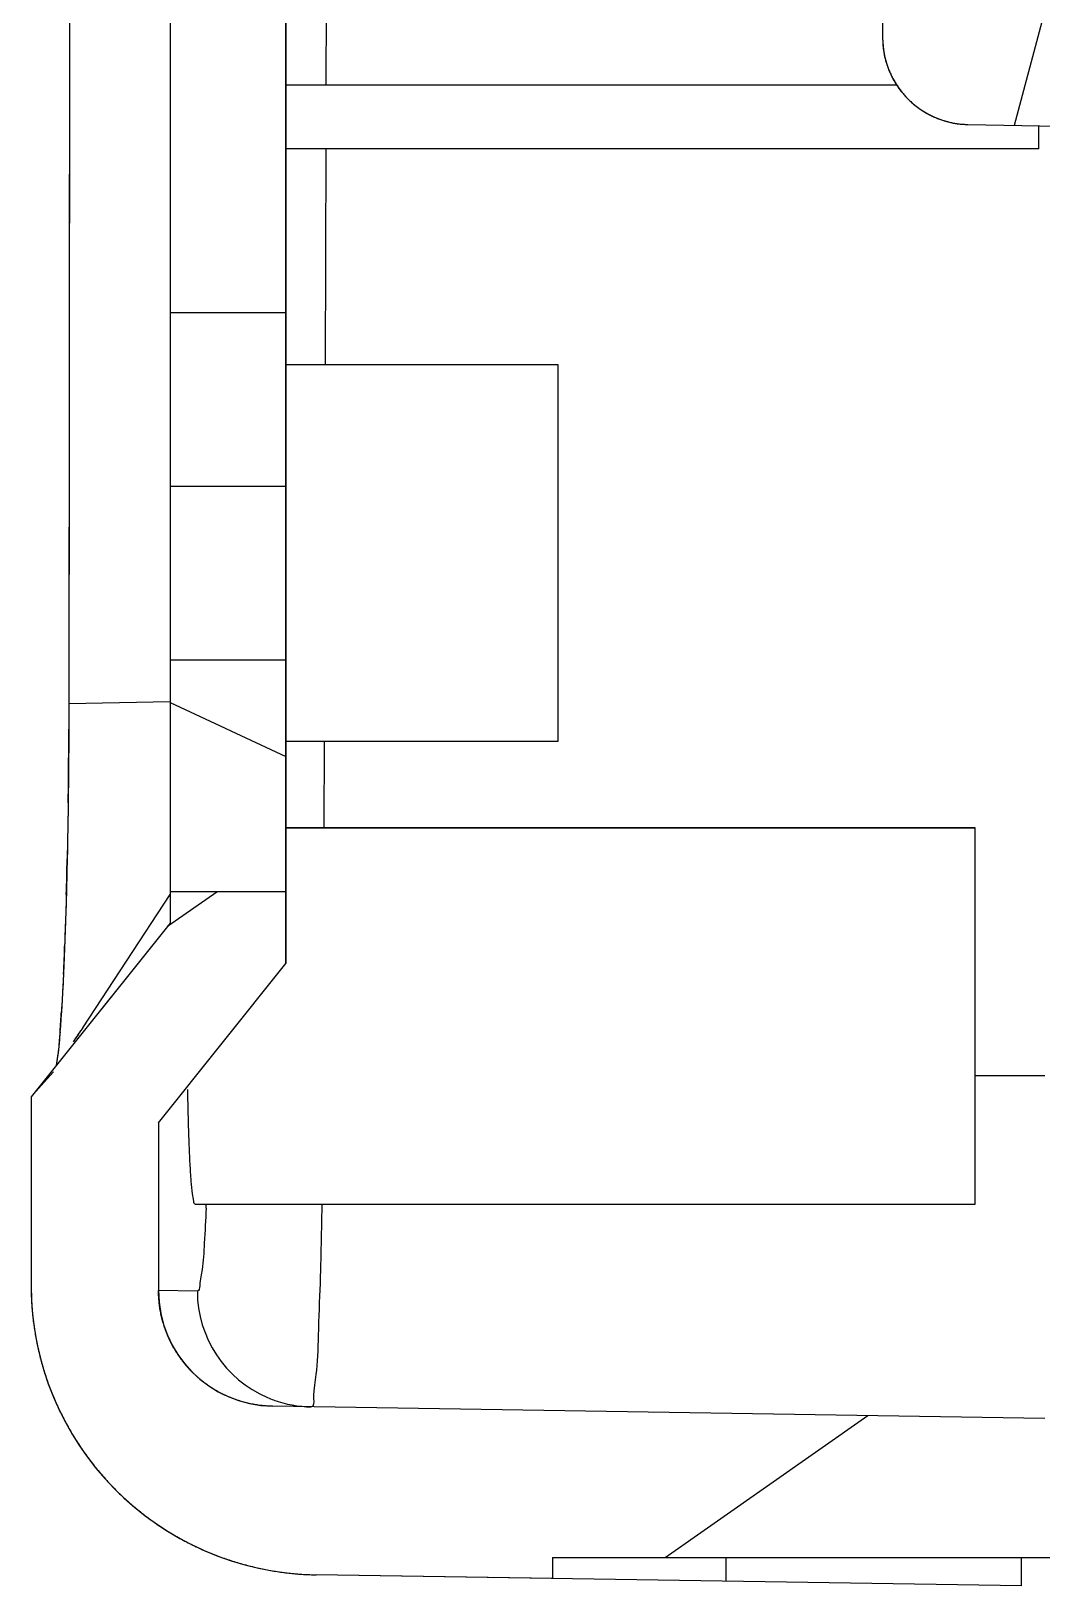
# Model space of a CAD drawing. Header units: millimetres. Extents: x 7503 to 8097, y 3855 to 4275.
# Drawn here: x 7661.46 to 7678.91, y 3979.79 to 4006.65 of the extents above; entities that cross this region are included whole.
import ezdxf

# ---------------------------------------------------------------- set-up
doc = ezdxf.new("R2010")
doc.units = ezdxf.units.MM
doc.layers.add('02___PRT_ALL_AXES', color=7, linetype='Continuous')
doc.layers.add('03___PRT_ALL_CURVES', color=7, linetype='Continuous')

msp = doc.modelspace()

# ---------------------------------------------------------------- hatches: boundary and pattern name
at = {"linetype": 'Continuous'}
h = msp.add_hatch(dxfattribs=at)
h.set_pattern_fill('DEFAULT__8', color=2, scale=13.85965, angle=325, style=0, pattern_type=0)
h.set_pattern_definition([(215, (7726.324, 3916.514), (-7.9496, 11.35316), [])])
edge = h.paths.add_edge_path()
edge.add_line((7661.46, 4178.316), (7661.46, 4175.473))
edge.add_line((7661.46, 4175.473), (7664.46, 4173.414))
edge.add_line((7665.86, 4173.414), (7664.46, 4173.414))
edge.add_line((7665.86, 4162.976), (7665.86, 4173.414))
edge.add_line((7667.86, 4162.976), (7665.86, 4162.976))
edge.add_line((7667.86, 4174.413), (7667.86, 4162.976))
edge.add_spline(control_points=[(7667.86, 4174.413), (7667.86, 4174.999), (7667.446, 4175.413), (7666.86, 4175.413)], knot_values=[0, 0, 0, 0, 1, 1, 1, 1], weights=[1, 0.804738, 0.804738, 1], degree=3, periodic=0)
edge.add_line((7663.66, 4175.413), (7666.86, 4175.413))
edge.add_line((7663.66, 4178.404), (7663.66, 4175.413))
edge.add_spline(control_points=[(7663.66, 4178.404), (7663.66, 4179.561), (7664.472, 4180.385), (7665.629, 4180.404)], knot_values=[0, 0, 0, 0, 1, 1, 1, 1], weights=[1, 0.808426, 0.808426, 1], degree=3, periodic=0)
edge.add_line((7678.96, 4180.613), (7665.629, 4180.404))
edge.add_line((7678.96, 4180.613), (7690.76, 4180.613))
edge.add_line((7690.76, 4181.813), (7690.76, 4180.613))
edge.add_line((7688.96, 4181.813), (7690.76, 4181.813))
edge.add_line((7688.96, 4183.013), (7688.96, 4181.813))
edge.add_line((7670.46, 4183.013), (7688.96, 4183.013))
edge.add_line((7670.46, 4183.38), (7670.46, 4183.013))
edge.add_line((7670.46, 4183.38), (7666.382, 4183.316))
edge.add_spline(control_points=[(7666.382, 4183.316), (7663.489, 4183.27), (7661.46, 4181.209), (7661.46, 4178.316)], knot_values=[0, 0, 0, 0, 1, 1, 1, 1], weights=[1, 0.808426, 0.808426, 1], degree=3, periodic=0)
edge = h.paths.add_edge_path()
edge.add_line((7661.46, 4093.892), (7661.46, 4090.06))
edge.add_line((7661.46, 4090.06), (7663.86, 4087.06))
edge.add_line((7663.86, 4087.06), (7663.86, 4001.779))
edge.add_line((7665.86, 4001.779), (7663.86, 4001.779))
edge.add_line((7665.86, 4087.761), (7665.86, 4001.779))
edge.add_line((7665.86, 4087.761), (7663.66, 4090.511))
edge.add_line((7663.66, 4093.79), (7663.66, 4090.511))
edge.add_line((7663.66, 4093.79), (7665.116, 4096.597))
edge.add_spline(control_points=[(7665.117, 4096.597), (7665.466, 4097.27), (7666.112, 4097.668), (7666.871, 4097.676)], knot_values=[0, 0, 0, 0, 1, 1, 1, 1], weights=[1, 0.904845, 0.904845, 1], degree=3, periodic=0)
edge.add_spline(control_points=[(7666.871, 4097.676), (7667.452, 4097.682), (7667.86, 4098.095), (7667.86, 4098.676)], knot_values=[0, 0, 0, 0, 1, 1, 1, 1], weights=[1, 0.807233, 0.807233, 1], degree=3, periodic=0)
edge.add_line((7667.86, 4113.176), (7667.86, 4098.676))
edge.add_line((7667.86, 4113.176), (7665.86, 4113.176))
edge.add_line((7665.86, 4099.676), (7665.86, 4113.176))
edge.add_line((7665.86, 4099.676), (7664.46, 4099.676))
edge.add_line((7664.46, 4099.676), (7661.46, 4093.892))
edge = h.paths.add_edge_path()
edge.add_line((7661.46, 3988.239), (7661.46, 3984.978))
edge.add_spline(control_points=[(7661.46, 3984.978), (7661.46, 3982.086), (7663.489, 3980.024), (7666.382, 3979.979)], knot_values=[0, 0, 0, 0, 1, 1, 1, 1], weights=[1, 0.808426, 0.808426, 1], degree=3, periodic=0)
edge.add_line((7670.46, 3979.915), (7666.382, 3979.979))
edge.add_line((7670.46, 3980.281), (7670.46, 3979.915))
edge.add_line((7670.46, 3980.281), (7688.96, 3980.281))
edge.add_line((7688.96, 3981.482), (7688.96, 3980.281))
edge.add_line((7688.96, 3981.482), (7690.76, 3981.482))
edge.add_line((7690.76, 3982.682), (7690.76, 3981.482))
edge.add_line((7678.96, 3982.682), (7690.76, 3982.682))
edge.add_line((7678.96, 3982.682), (7665.629, 3982.891))
edge.add_spline(control_points=[(7665.629, 3982.891), (7664.472, 3982.909), (7663.66, 3983.734), (7663.66, 3984.891)], knot_values=[0, 0, 0, 0, 1, 1, 1, 1], weights=[1, 0.808426, 0.808426, 1], degree=3, periodic=0)
edge.add_line((7663.66, 3987.787), (7663.66, 3984.891))
edge.add_line((7663.66, 3987.787), (7665.86, 3990.537))
edge.add_line((7665.86, 3991.779), (7665.86, 3990.537))
edge.add_line((7665.86, 3991.779), (7663.86, 3991.779))
edge.add_line((7663.86, 3991.779), (7663.86, 3991.239))
edge.add_line((7663.86, 3991.239), (7661.46, 3988.239))
edge = h.paths.add_edge_path()
edge.add_line((7663.86, 3998.779), (7663.86, 3995.779))
edge.add_line((7665.86, 3995.779), (7663.86, 3995.779))
edge.add_line((7665.86, 3998.779), (7665.86, 3995.779))
edge.add_line((7665.86, 3998.779), (7663.86, 3998.779))
h = msp.add_hatch(dxfattribs=at)
h.set_pattern_fill('DEFAULT__4', color=2, scale=14.922326, angle=205, style=0, pattern_type=0)
h.set_pattern_definition([(335, (7726.324, 3916.514), (-6.30645, -13.5242), [])])
edge = h.paths.add_edge_path()
edge.add_line((7661.46, 4178.316), (7661.46, 4175.473))
edge.add_line((7661.46, 4175.473), (7664.46, 4173.414))
edge.add_line((7665.86, 4173.414), (7664.46, 4173.414))
edge.add_line((7665.86, 4162.976), (7665.86, 4173.414))
edge.add_line((7667.86, 4162.976), (7665.86, 4162.976))
edge.add_line((7667.86, 4174.413), (7667.86, 4162.976))
edge.add_spline(control_points=[(7667.86, 4174.413), (7667.86, 4174.999), (7667.446, 4175.413), (7666.86, 4175.413)], knot_values=[0, 0, 0, 0, 1, 1, 1, 1], weights=[1, 0.804738, 0.804738, 1], degree=3, periodic=0)
edge.add_line((7663.66, 4175.413), (7666.86, 4175.413))
edge.add_line((7663.66, 4178.404), (7663.66, 4175.413))
edge.add_spline(control_points=[(7663.66, 4178.404), (7663.66, 4179.561), (7664.472, 4180.385), (7665.629, 4180.404)], knot_values=[0, 0, 0, 0, 1, 1, 1, 1], weights=[1, 0.808426, 0.808426, 1], degree=3, periodic=0)
edge.add_line((7678.96, 4180.613), (7665.629, 4180.404))
edge.add_line((7678.96, 4180.613), (7690.76, 4180.613))
edge.add_line((7690.76, 4181.813), (7690.76, 4180.613))
edge.add_line((7688.96, 4181.813), (7690.76, 4181.813))
edge.add_line((7688.96, 4183.013), (7688.96, 4181.813))
edge.add_line((7670.46, 4183.013), (7688.96, 4183.013))
edge.add_line((7670.46, 4183.38), (7670.46, 4183.013))
edge.add_line((7670.46, 4183.38), (7666.382, 4183.316))
edge.add_spline(control_points=[(7666.382, 4183.316), (7663.489, 4183.27), (7661.46, 4181.209), (7661.46, 4178.316)], knot_values=[0, 0, 0, 0, 1, 1, 1, 1], weights=[1, 0.808426, 0.808426, 1], degree=3, periodic=0)
edge = h.paths.add_edge_path()
edge.add_line((7661.46, 4093.892), (7661.46, 4090.06))
edge.add_line((7661.46, 4090.06), (7663.86, 4087.06))
edge.add_line((7663.86, 4087.06), (7663.86, 3991.239))
edge.add_line((7663.86, 3991.239), (7661.46, 3988.239))
edge.add_line((7661.46, 3988.239), (7661.46, 3984.978))
edge.add_spline(control_points=[(7661.46, 3984.978), (7661.46, 3982.086), (7663.489, 3980.024), (7666.382, 3979.979)], knot_values=[0, 0, 0, 0, 1, 1, 1, 1], weights=[1, 0.808426, 0.808426, 1], degree=3, periodic=0)
edge.add_line((7670.46, 3979.915), (7666.382, 3979.979))
edge.add_line((7670.46, 3980.281), (7670.46, 3979.915))
edge.add_line((7670.46, 3980.281), (7688.96, 3980.281))
edge.add_line((7688.96, 3981.482), (7688.96, 3980.281))
edge.add_line((7688.96, 3981.482), (7690.76, 3981.482))
edge.add_line((7690.76, 3982.682), (7690.76, 3981.482))
edge.add_line((7678.96, 3982.682), (7690.76, 3982.682))
edge.add_line((7678.96, 3982.682), (7665.629, 3982.891))
edge.add_spline(control_points=[(7665.629, 3982.891), (7664.472, 3982.909), (7663.66, 3983.734), (7663.66, 3984.891)], knot_values=[0, 0, 0, 0, 1, 1, 1, 1], weights=[1, 0.808426, 0.808426, 1], degree=3, periodic=0)
edge.add_line((7663.66, 3987.787), (7663.66, 3984.891))
edge.add_line((7663.66, 3987.787), (7665.86, 3990.537))
edge.add_line((7665.86, 4087.761), (7665.86, 3990.537))
edge.add_line((7665.86, 4087.761), (7663.66, 4090.511))
edge.add_line((7663.66, 4093.79), (7663.66, 4090.511))
edge.add_line((7663.66, 4093.79), (7665.116, 4096.597))
edge.add_spline(control_points=[(7665.117, 4096.597), (7665.466, 4097.27), (7666.112, 4097.668), (7666.871, 4097.676)], knot_values=[0, 0, 0, 0, 1, 1, 1, 1], weights=[1, 0.904845, 0.904845, 1], degree=3, periodic=0)
edge.add_spline(control_points=[(7666.871, 4097.676), (7667.452, 4097.682), (7667.86, 4098.095), (7667.86, 4098.676)], knot_values=[0, 0, 0, 0, 1, 1, 1, 1], weights=[1, 0.807233, 0.807233, 1], degree=3, periodic=0)
edge.add_line((7667.86, 4113.176), (7667.86, 4098.676))
edge.add_line((7667.86, 4113.176), (7665.86, 4113.176))
edge.add_line((7665.86, 4099.676), (7665.86, 4113.176))
edge.add_line((7665.86, 4099.676), (7664.46, 4099.676))
edge.add_line((7664.46, 4099.676), (7661.46, 4093.892))
h = msp.add_hatch(dxfattribs=at)
h.set_pattern_fill('DEFAULT__2', color=2, scale=3.007129, angle=285, style=0, pattern_type=0)
h.set_pattern_definition([(255, (7726.3242, 3916.5144), (-2.904664, 0.7783), [])])
edge = h.paths.add_edge_path()
edge.add_line((7691.56, 4088.79), (7691.56, 4083.24))
edge.add_line((7689.36, 4088.79), (7691.56, 4088.79))
edge.add_line((7689.36, 4083.752), (7689.36, 4088.79))
edge.add_line((7677.634, 4083.547), (7689.36, 4083.752))
edge.add_spline(control_points=[(7676.16, 4082.047), (7676.16, 4082.914), (7676.768, 4083.532), (7677.634, 4083.547)], knot_values=[0, 0, 0, 0, 1, 1, 1, 1], weights=[1, 0.808834, 0.808834, 1], degree=3, periodic=0)
edge.add_line((7676.16, 4082.047), (7676.16, 4006.533))
edge.add_spline(control_points=[(7676.16, 4006.533), (7676.16, 4005.666), (7676.768, 4005.048), (7677.634, 4005.033)], knot_values=[0, 0, 0, 0, 1, 1, 1, 1], weights=[1, 0.808834, 0.808834, 1], degree=3, periodic=0)
edge.add_line((7677.634, 4005.033), (7689.36, 4004.828))
edge.add_line((7689.36, 3991.29), (7689.36, 4004.828))
edge.add_line((7692.26, 3991.29), (7689.36, 3991.29))
edge.add_line((7692.26, 3991.29), (7692.26, 4002.29))
edge.add_line((7691.56, 4002.29), (7692.26, 4002.29))
edge.add_line((7691.56, 4005.34), (7691.56, 4002.29))
edge.add_line((7691.56, 4005.34), (7690.56, 4005.34))
edge.add_line((7690.56, 4006.608), (7690.56, 4005.34))
edge.add_line((7677.96, 4006.828), (7690.56, 4006.608))
edge.add_line((7677.96, 4012.04), (7677.96, 4006.828))
edge.add_line((7678.16, 4012.04), (7677.96, 4012.04))
edge.add_line((7678.16, 4012.54), (7678.16, 4012.04))
edge.add_line((7678.16, 4012.54), (7677.96, 4012.54))
edge.add_line((7677.96, 4020.04), (7677.96, 4012.54))
edge.add_line((7678.16, 4020.04), (7677.96, 4020.04))
edge.add_line((7678.16, 4020.54), (7678.16, 4020.04))
edge.add_line((7678.16, 4020.54), (7677.96, 4020.54))
edge.add_line((7677.96, 4026.04), (7677.96, 4020.54))
edge.add_line((7678.16, 4026.04), (7677.96, 4026.04))
edge.add_line((7678.16, 4026.54), (7678.16, 4026.04))
edge.add_line((7678.16, 4026.54), (7677.96, 4026.54))
edge.add_line((7677.96, 4034.04), (7677.96, 4026.54))
edge.add_line((7678.16, 4034.04), (7677.96, 4034.04))
edge.add_line((7678.16, 4034.54), (7678.16, 4034.04))
edge.add_line((7678.16, 4034.54), (7677.96, 4034.54))
edge.add_line((7677.96, 4040.04), (7677.96, 4034.54))
edge.add_line((7678.16, 4040.04), (7677.96, 4040.04))
edge.add_line((7678.16, 4040.54), (7678.16, 4040.04))
edge.add_line((7678.16, 4040.54), (7677.96, 4040.54))
edge.add_line((7677.96, 4048.04), (7677.96, 4040.54))
edge.add_line((7678.16, 4048.04), (7677.96, 4048.04))
edge.add_line((7678.16, 4048.54), (7678.16, 4048.04))
edge.add_line((7678.16, 4048.54), (7677.96, 4048.54))
edge.add_line((7677.96, 4054.04), (7677.96, 4048.54))
edge.add_line((7678.16, 4054.04), (7677.96, 4054.04))
edge.add_line((7678.16, 4054.54), (7678.16, 4054.04))
edge.add_line((7678.16, 4054.54), (7677.96, 4054.54))
edge.add_line((7677.96, 4062.04), (7677.96, 4054.54))
edge.add_line((7678.16, 4062.04), (7677.96, 4062.04))
edge.add_line((7678.16, 4062.54), (7678.16, 4062.04))
edge.add_line((7678.16, 4062.54), (7677.96, 4062.54))
edge.add_line((7677.96, 4068.04), (7677.96, 4062.54))
edge.add_line((7678.16, 4068.04), (7677.96, 4068.04))
edge.add_line((7678.16, 4068.54), (7678.16, 4068.04))
edge.add_line((7678.16, 4068.54), (7677.96, 4068.54))
edge.add_line((7677.96, 4076.04), (7677.96, 4068.54))
edge.add_line((7678.16, 4076.04), (7677.96, 4076.04))
edge.add_line((7678.16, 4076.54), (7678.16, 4076.04))
edge.add_line((7678.16, 4076.54), (7677.96, 4076.54))
edge.add_line((7677.96, 4081.752), (7677.96, 4076.54))
edge.add_line((7677.96, 4081.752), (7690.56, 4081.972))
edge.add_line((7690.56, 4083.24), (7690.56, 4081.972))
edge.add_line((7691.56, 4083.24), (7690.56, 4083.24))

# ---------------------------------------------------------------- linework, layer by layer
at = {"color": 7, "linetype": 'Continuous'}
for p, q in [((7665.86, 3990.537), (7665.86, 4088.546)), ((7665.86, 4087.761), (7665.86, 4001.779)), ((7665.86, 4087.761), (7665.86, 3990.537)), ((7663.86, 4087.06), (7663.86, 3991.239)), ((7663.86, 4087.06), (7663.86, 4001.779)), ((7663.86, 4087.06), (7663.86, 3991.239)), ((7676.16, 4082.047), (7676.16, 4006.533)), ((7676.16, 4082.047), (7676.16, 4006.533)), ((7662.196, 4080.709), (7662.112, 3995.03)), ((7676.414, 4005.711), (7665.86, 4005.711)), ((7677.634, 4005.033), (7689.36, 4004.828)), ((7677.634, 4005.033), (7689.36, 4004.828)), ((7678.86, 4004.611), (7678.86, 4005.012)), ((7678.86, 4004.611), (7665.86, 4004.611)), ((7666.546, 4004.611), (7666.536, 4000.881)), ((7666.546, 4004.611), (7666.536, 4000.881)), ((7665.86, 4001.779), (7663.86, 4001.779)), ((7665.86, 4001.779), (7663.86, 4001.779)), ((7670.56, 4000.881), (7665.86, 4000.881)), ((7665.86, 3998.779), (7663.86, 3998.779)), ((7665.86, 3998.779), (7663.86, 3998.779)), ((7663.86, 3998.779), (7663.86, 3995.779)), ((7665.86, 3998.779), (7665.86, 3995.779)), ((7665.86, 3995.779), (7663.86, 3995.779)), ((7665.86, 3995.779), (7663.86, 3995.779)), ((7662.112, 3995.03), (7663.86, 3995.064)), ((7665.86, 3994.381), (7670.56, 3994.381)), ((7666.517, 3994.381), (7666.512, 3992.881)), ((7666.517, 3994.381), (7666.513, 3992.881)), ((7665.86, 3992.881), (7677.76, 3992.881)), ((7665.86, 3991.779), (7663.86, 3991.779)), ((7663.86, 3991.779), (7663.86, 3991.239)), ((7665.86, 3991.779), (7663.86, 3991.779)), ((7665.86, 3991.779), (7665.86, 3990.537)), ((7662.353, 3989.427), (7663.86, 3991.729)), ((7663.86, 3991.239), (7661.46, 3988.239)), ((7663.86, 3991.239), (7661.46, 3988.239)), ((7663.86, 3991.239), (7661.827, 3988.697)), ((7663.66, 3987.787), (7665.86, 3990.537)), ((7663.66, 3987.787), (7665.86, 3990.537)), ((7663.66, 3987.787), (7665.86, 3990.537)), ((7662.267, 3989.299), (7662.319, 3989.376)), ((7662.309, 3989.361), (7662.356, 3989.431)), ((7662.189, 3989.186), (7662.246, 3989.268)), ((7662.227, 3989.24), (7662.282, 3989.321)), ((7661.923, 3988.981), (7661.893, 3988.779)), ((7661.827, 3988.697), (7661.46, 3988.239)), ((7678.96, 3988.598), (7677.76, 3988.599)), ((7661.46, 3988.239), (7661.46, 3984.978)), ((7661.46, 3988.239), (7661.46, 3984.978)), ((7661.46, 3988.239), (7661.46, 3984.978)), ((7663.66, 3987.787), (7663.66, 3984.891)), ((7663.66, 3987.787), (7663.66, 3984.891)), ((7663.66, 3987.787), (7663.66, 3984.891)), ((7664.292, 3986.381), (7677.76, 3986.381)), ((7664.33, 3984.88), (7663.66, 3984.891)), ((7678.96, 3982.682), (7665.629, 3982.891)), ((7678.96, 3982.682), (7665.629, 3982.891)), ((7678.96, 3982.682), (7665.629, 3982.891)), ((7670.46, 3980.281), (7670.46, 3979.915)), ((7670.46, 3980.281), (7688.96, 3980.281)), ((7670.46, 3980.281), (7688.96, 3980.281)), ((7670.46, 3980.281), (7670.46, 3979.915)), ((7670.46, 3980.281), (7688.96, 3980.281)), ((7670.46, 3980.281), (7670.46, 3979.915)), ((7673.46, 3979.868), (7673.46, 3980.281)), ((7678.56, 3979.788), (7678.56, 3980.281)), ((7678.56, 3979.788), (7666.382, 3979.979)), ((7670.46, 3979.915), (7666.382, 3979.979)), ((7670.46, 3979.915), (7666.382, 3979.979))]:
    msp.add_line(p, q, dxfattribs=at)
for centre, radius, start, end in [((7677.66, 4006.533), 1.5, 180, 269), ((7639.184, 3987.501), 25.326, 357.3142, 357.451), ((7639.179, 3987.501), 25.331, 357.3144, 357.451), ((7666.46, 3984.978), 5, 180, 269.1), ((7665.66, 3984.891), 2, 180, 269.1), ((7666.33, 3984.88), 2, 179.9819, 246.7835), ((7666.32, 3984.862), 1.98, 246.8379, 250.1851), ((7666.331, 3984.89), 2.01, 250.1814, 269.0239)]:
    msp.add_arc(centre, radius, start, end, dxfattribs=at)
for points, start_tangent, end_tangent in [([(7666.608, 4034.561), (7666.583, 4020.134), (7666.549, 4005.711)], (-0.001462, -0.999999), (-0.002602, -0.999997)), ([(7666.608, 4034.561), (7666.583, 4020.134), (7666.549, 4005.711)], (-0.001462, -0.999999), (-0.002602, -0.999997)), ([(7676.16, 4006.533), (7676.161, 4006.5), (7676.162, 4006.467), (7676.163, 4006.433), (7676.166, 4006.399), (7676.17, 4006.365), (7676.174, 4006.331), (7676.179, 4006.297), (7676.185, 4006.263), (7676.191, 4006.228), (7676.199, 4006.193), (7676.208, 4006.159), (7676.217, 4006.124), (7676.227, 4006.09), (7676.238, 4006.055), (7676.25, 4006.021), (7676.263, 4005.986), (7676.277, 4005.952), (7676.292, 4005.918), (7676.308, 4005.884), (7676.324, 4005.851), (7676.342, 4005.817), (7676.36, 4005.785), (7676.379, 4005.752), (7676.4, 4005.72), (7676.421, 4005.688), (7676.442, 4005.657), (7676.465, 4005.626), (7676.489, 4005.596), (7676.513, 4005.567), (7676.538, 4005.538), (7676.564, 4005.509), (7676.59, 4005.482), (7676.618, 4005.455), (7676.645, 4005.428), (7676.674, 4005.403), (7676.703, 4005.378), (7676.733, 4005.354), (7676.763, 4005.331), (7676.794, 4005.308), (7676.825, 4005.287), (7676.857, 4005.266), (7676.889, 4005.246), (7676.922, 4005.227), (7676.955, 4005.209), (7676.988, 4005.192), (7677.021, 4005.176), (7677.055, 4005.16), (7677.089, 4005.146), (7677.123, 4005.132), (7677.157, 4005.12), (7677.192, 4005.108), (7677.226, 4005.097), (7677.261, 4005.087), (7677.295, 4005.078), (7677.33, 4005.07), (7677.364, 4005.062), (7677.398, 4005.056), (7677.433, 4005.05), (7677.467, 4005.045), (7677.501, 4005.041), (7677.534, 4005.038), (7677.568, 4005.036), (7677.601, 4005.034), (7677.634, 4005.033)], (0, -1), (0.999848, -0.017452)), ([(7662.112, 3995.03), (7662.101, 3993.418), (7662.089, 3992.645), (7662.073, 3991.912), (7662.053, 3991.229), (7662.03, 3990.608), (7662.004, 3990.059), (7661.976, 3989.592), (7661.947, 3989.216), (7661.933, 3989.064), (7661.923, 3988.981)], (-0.000953, -1), (-0.118294, -0.992979)), ([(7664.292, 3986.381), (7664.268, 3986.427), (7664.245, 3986.561), (7664.224, 3986.781), (7664.205, 3987.08), (7664.188, 3987.45), (7664.175, 3987.881), (7664.165, 3988.364)], (-1, 0), (-0.016959, 0.999856)), ([(7664.482, 3986.314), (7664.45, 3985.708), (7664.412, 3985.255), (7664.371, 3984.974), (7664.33, 3984.88)], (-0.046869, -0.998901), (-0.999933, 0.011551)), ([(7666.479, 3986.381), (7666.474, 3986.098), (7666.448, 3985.014), (7666.416, 3984.114), (7666.378, 3983.439), (7666.338, 3983.022), (7666.296, 3982.881)], (-0.016096, -0.99987), (-0.999919, 0.012748)), ([(7666.479, 3986.381), (7666.474, 3986.098), (7666.448, 3985.014), (7666.416, 3984.114), (7666.378, 3983.439), (7666.338, 3983.022), (7666.296, 3982.881)], (-0.016096, -0.99987), (-0.99992, 0.012647)), ([(7661.46, 3984.978), (7661.461, 3984.868), (7661.465, 3984.757), (7661.471, 3984.645), (7661.48, 3984.533), (7661.491, 3984.42), (7661.506, 3984.306), (7661.523, 3984.191), (7661.542, 3984.076), (7661.565, 3983.961), (7661.59, 3983.846), (7661.618, 3983.73), (7661.65, 3983.614), (7661.684, 3983.499), (7661.721, 3983.384), (7661.762, 3983.269), (7661.805, 3983.154), (7661.851, 3983.04), (7661.901, 3982.926), (7661.953, 3982.814), (7662.008, 3982.702), (7662.067, 3982.591), (7662.128, 3982.481), (7662.193, 3982.373), (7662.26, 3982.266), (7662.33, 3982.16), (7662.403, 3982.056), (7662.479, 3981.954), (7662.557, 3981.853), (7662.638, 3981.754), (7662.722, 3981.658), (7662.808, 3981.563), (7662.897, 3981.471), (7662.988, 3981.381), (7663.081, 3981.293), (7663.176, 3981.208), (7663.274, 3981.125), (7663.373, 3981.045), (7663.474, 3980.968), (7663.577, 3980.893), (7663.682, 3980.821), (7663.788, 3980.752), (7663.895, 3980.686), (7664.004, 3980.623), (7664.114, 3980.563), (7664.225, 3980.506), (7664.337, 3980.452), (7664.449, 3980.401), (7664.563, 3980.352), (7664.677, 3980.307), (7664.791, 3980.265), (7664.906, 3980.226), (7665.021, 3980.19), (7665.136, 3980.157), (7665.251, 3980.127), (7665.366, 3980.1), (7665.481, 3980.075), (7665.595, 3980.054), (7665.71, 3980.035), (7665.823, 3980.019), (7665.936, 3980.006), (7666.049, 3979.995), (7666.161, 3979.987), (7666.272, 3979.982), (7666.382, 3979.979)], (0, -1), (0.999877, -0.015707)), ([(7661.46, 3984.978), (7661.461, 3984.868), (7661.465, 3984.757), (7661.471, 3984.645), (7661.48, 3984.533), (7661.491, 3984.42), (7661.506, 3984.306), (7661.523, 3984.191), (7661.542, 3984.076), (7661.565, 3983.961), (7661.59, 3983.846), (7661.618, 3983.73), (7661.65, 3983.614), (7661.684, 3983.499), (7661.721, 3983.384), (7661.762, 3983.269), (7661.805, 3983.154), (7661.851, 3983.04), (7661.901, 3982.926), (7661.953, 3982.814), (7662.008, 3982.702), (7662.067, 3982.591), (7662.128, 3982.481), (7662.193, 3982.373), (7662.26, 3982.266), (7662.33, 3982.16), (7662.403, 3982.056), (7662.479, 3981.954), (7662.557, 3981.853), (7662.638, 3981.754), (7662.722, 3981.658), (7662.808, 3981.563), (7662.897, 3981.471), (7662.988, 3981.381), (7663.081, 3981.293), (7663.176, 3981.208), (7663.274, 3981.125), (7663.373, 3981.045), (7663.474, 3980.968), (7663.577, 3980.893), (7663.682, 3980.821), (7663.788, 3980.752), (7663.895, 3980.686), (7664.004, 3980.623), (7664.114, 3980.563), (7664.225, 3980.506), (7664.337, 3980.452), (7664.449, 3980.401), (7664.563, 3980.352), (7664.677, 3980.307), (7664.791, 3980.265), (7664.906, 3980.226), (7665.021, 3980.19), (7665.136, 3980.157), (7665.251, 3980.127), (7665.366, 3980.1), (7665.481, 3980.075), (7665.595, 3980.054), (7665.71, 3980.035), (7665.823, 3980.019), (7665.936, 3980.006), (7666.049, 3979.995), (7666.161, 3979.987), (7666.272, 3979.982), (7666.382, 3979.979)], (0, -1), (0.999877, -0.015707)), ([(7665.629, 3982.891), (7665.585, 3982.892), (7665.54, 3982.895), (7665.496, 3982.898), (7665.451, 3982.902), (7665.405, 3982.907), (7665.36, 3982.914), (7665.314, 3982.921), (7665.268, 3982.93), (7665.223, 3982.939), (7665.177, 3982.95), (7665.13, 3982.962), (7665.084, 3982.976), (7665.038, 3982.99), (7664.993, 3983.006), (7664.947, 3983.023), (7664.901, 3983.041), (7664.856, 3983.06), (7664.811, 3983.08), (7664.766, 3983.102), (7664.722, 3983.125), (7664.678, 3983.149), (7664.634, 3983.174), (7664.591, 3983.201), (7664.549, 3983.228), (7664.507, 3983.257), (7664.466, 3983.287), (7664.425, 3983.318), (7664.386, 3983.35), (7664.347, 3983.383), (7664.309, 3983.417), (7664.271, 3983.452), (7664.235, 3983.488), (7664.199, 3983.525), (7664.165, 3983.563), (7664.131, 3983.601), (7664.099, 3983.641), (7664.068, 3983.681), (7664.037, 3983.722), (7664.008, 3983.764), (7663.98, 3983.806), (7663.953, 3983.849), (7663.927, 3983.892), (7663.903, 3983.936), (7663.879, 3983.98), (7663.857, 3984.025), (7663.836, 3984.07), (7663.817, 3984.116), (7663.798, 3984.161), (7663.781, 3984.207), (7663.765, 3984.253), (7663.75, 3984.299), (7663.736, 3984.345), (7663.723, 3984.392), (7663.712, 3984.438), (7663.702, 3984.484), (7663.693, 3984.53), (7663.685, 3984.576), (7663.678, 3984.622), (7663.673, 3984.667), (7663.668, 3984.713), (7663.665, 3984.758), (7663.662, 3984.803), (7663.661, 3984.847), (7663.66, 3984.891)], (-0.999877, 0.015707), (0, 1)), ([(7665.629, 3982.891), (7665.585, 3982.892), (7665.54, 3982.895), (7665.496, 3982.898), (7665.451, 3982.902), (7665.405, 3982.907), (7665.36, 3982.914), (7665.314, 3982.921), (7665.268, 3982.93), (7665.223, 3982.939), (7665.177, 3982.95), (7665.13, 3982.962), (7665.084, 3982.976), (7665.038, 3982.99), (7664.993, 3983.006), (7664.947, 3983.023), (7664.901, 3983.041), (7664.856, 3983.06), (7664.811, 3983.08), (7664.766, 3983.102), (7664.722, 3983.125), (7664.678, 3983.149), (7664.634, 3983.174), (7664.591, 3983.201), (7664.549, 3983.228), (7664.507, 3983.257), (7664.466, 3983.287), (7664.425, 3983.318), (7664.386, 3983.35), (7664.347, 3983.383), (7664.309, 3983.417), (7664.271, 3983.452), (7664.235, 3983.488), (7664.199, 3983.525), (7664.165, 3983.563), (7664.131, 3983.601), (7664.099, 3983.641), (7664.068, 3983.681), (7664.037, 3983.722), (7664.008, 3983.764), (7663.98, 3983.806), (7663.953, 3983.849), (7663.927, 3983.892), (7663.903, 3983.936), (7663.879, 3983.98), (7663.857, 3984.025), (7663.836, 3984.07), (7663.817, 3984.116), (7663.798, 3984.161), (7663.781, 3984.207), (7663.765, 3984.253), (7663.75, 3984.299), (7663.736, 3984.345), (7663.723, 3984.392), (7663.712, 3984.438), (7663.702, 3984.484), (7663.693, 3984.53), (7663.685, 3984.576), (7663.678, 3984.622), (7663.673, 3984.667), (7663.668, 3984.713), (7663.665, 3984.758), (7663.662, 3984.803), (7663.661, 3984.847), (7663.66, 3984.891)], (-0.999877, 0.015707), (0, 1))]:
    msp.add_spline(points, degree=3, dxfattribs=dict(at, start_tangent=start_tangent, end_tangent=end_tangent))
at = {"layer": '02___PRT_ALL_AXES', "color": 7, "linetype": 'Continuous'}
for p, q in [((7670.56, 3994.381), (7670.56, 4000.881)), ((7677.76, 3992.881), (7665.86, 3992.881)), ((7677.76, 3986.381), (7677.76, 3992.881))]:
    msp.add_line(p, q, dxfattribs=at)
at = {"layer": '03___PRT_ALL_CURVES', "color": 40, "linetype": 'Continuous'}
for p, q in [((7662.112, 3995.03), (7662.108, 3994.148)), ((7662.099, 3993.233), (7662.083, 3992.347)), ((7662.1, 3993.315), (7662.099, 3993.233)), ((7662.064, 3991.577), (7662.045, 3991.006)), ((7662.068, 3991.733), (7662.064, 3991.577)), ((7662.045, 3991.006), (7662.04, 3990.877)), ((7662.013, 3990.247), (7661.99, 3989.809)), ((7662.019, 3990.356), (7662.013, 3990.247)), ((7661.99, 3989.809), (7661.984, 3989.711)), ((7661.959, 3989.359), (7661.952, 3989.277)), ((7661.948, 3989.223), (7661.925, 3988.996)), ((7661.952, 3989.277), (7661.948, 3989.223)), ((7661.922, 3988.97), (7661.893, 3988.779)), ((7661.925, 3988.996), (7661.922, 3988.97)), ((7661.631, 3988.431), (7661.847, 3988.671)), ((7661.46, 3988.239), (7661.631, 3988.431))]:
    msp.add_line(p, q, dxfattribs=at)
for centre, radius, start, end in [((7530.05, 3995.092), 132.062, 359.2292, 359.59066), ((7560.079, 3994.515), 102.027, 358.4373, 358.78228), ((7601.336, 3993.155), 60.748, 357.35906, 357.85096), ((7639.419, 3991.124), 22.609, 355.5221, 356.4163)]:
    msp.add_arc(centre, radius, start, end, dxfattribs=at)
msp.add_ellipse((8291.458, 2627.421), major_axis=(0, -30075.797), ratio=0.020947, start_param=-1.617146, end_param=-1.616284, dxfattribs=at)

doc.saveas('drawing.dxf')
